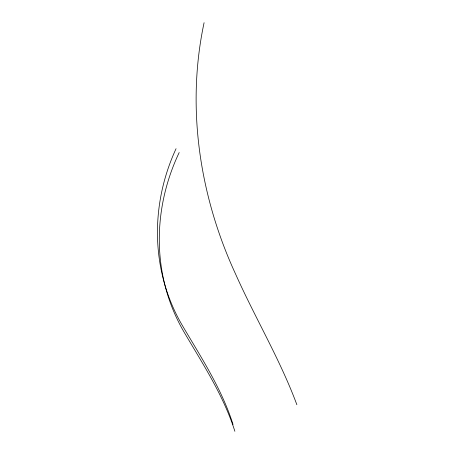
<?xml version="1.0" encoding="UTF-8"?>
<svg xmlns="http://www.w3.org/2000/svg" width="454" height="454" viewBox="0 0 454 454"><rect width="100%" height="100%" fill="white"/><g stroke="black" fill="none" stroke-linecap="round" stroke-linejoin="round"><path stroke-width="0.68" d="M204.09 22.7C186.049 107.099 199.556 196.088 235.575 274.034C255.165 317.993 280.09 359.506 296.876 404.73M176.056 148.702C149.894 205.174 150.683 271.753 182.531 325.796C201.292 357.661 221.779 388.925 233.044 424.49M179.188 152.544C151.886 209.952 151.829 277.309 184.369 332.606C203.131 364.471 223.618 395.735 234.877 431.3"/></g></svg>
